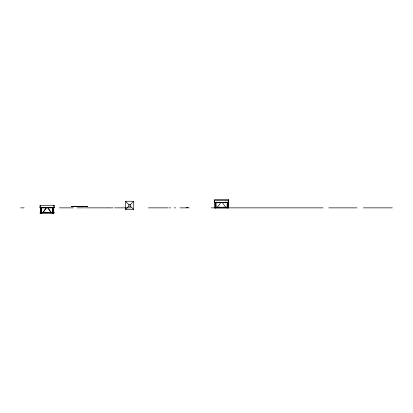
<?xml version="1.0" encoding="UTF-8"?>
<svg xmlns="http://www.w3.org/2000/svg" width="413" height="413" viewBox="0 0 413 413"><rect width="100%" height="100%" fill="white"/><g stroke="black" fill="none" stroke-linecap="round" stroke-linejoin="round"><path stroke-width="0.31" stroke-dasharray="2.06 1.55" d="M227.315 200.073L227.315 201.575M225.384 200.073L225.384 201.575"/><path stroke-width="0.62" d="M46.37 207.646L42.828 212.809L46.37 207.646L47.784 207.646L51.326 212.809L47.784 207.646M220.857 202.484L217.398 207.228M125.392 209.592L128.851 206.133L130.271 206.133L133.729 209.592L125.392 209.592L125.392 201.26L133.729 201.26L133.729 209.592M125.392 201.26L128.851 204.719L130.271 204.719L133.729 201.26M214.564 200.073L228.57 200.073M214.564 202.349L228.57 202.349M214.564 202.509L228.57 202.509M216.758 207.357L226.37 207.357M40.071 207.543L54.077 207.543M216.758 207.481L226.37 207.481M40.071 207.703L54.077 207.703M214.564 207.734L228.57 207.734M20.65 207.863L24.15 207.863M59.4 207.863L73.406 207.863M77.123 207.863L78.47 207.863M79.048 207.863L80.396 207.863M80.969 207.863L82.316 207.863M82.894 207.863L84.242 207.863M85.171 207.863L107.117 207.863M107.272 207.863L113.038 207.863M114.608 207.863L131.019 207.863M148.437 207.863L168.179 207.863M169.273 207.863L170.554 207.863M174.307 207.863L175.649 207.863M179.965 207.863L189.082 207.863M211.162 207.863L323.09 207.863M328.825 207.863L356.935 207.863M363.378 207.863L392.35 207.863M40.071 212.896L54.077 212.896M222.271 202.484L225.73 207.228M228.57 207.863L214.564 207.863M228.441 199.944L228.441 202.638M228.198 202.509L228.198 207.734M228.121 202.38L228.121 207.894M227.759 202.38L227.759 207.894M227.687 202.38L227.687 207.894M227.615 202.38L227.615 207.894M227.253 202.38L227.253 207.894M227.176 202.509L227.176 207.734M226.37 207.61L226.37 207.228L216.758 207.228L216.758 207.61M226.118 207.734L226.118 206.975L225.988 207.734M225.064 202.349L225.064 202.638M224.29 207.228L223.01 207.228M224.13 207.228L224.13 207.734M223.17 207.228L223.17 207.734M221.564 202.349L221.564 202.638M220.124 207.228L218.838 207.228M219.964 207.228L219.964 207.734M218.998 207.228L218.998 207.734M218.064 202.349L218.064 202.638M217.14 207.734L217.14 206.975L217.016 207.734M215.958 202.54L215.958 207.734M215.875 202.38L215.875 207.894M215.519 202.38L215.519 207.894M215.441 202.38L215.441 207.894M215.369 202.38L215.369 207.894M215.008 202.38L215.008 207.894M214.93 202.509L214.93 207.734M214.688 199.944L214.688 202.638M130.271 204.719L130.271 206.133M128.851 204.719L128.851 206.133M53.917 205.297L53.917 207.863M53.731 207.703L53.731 213.056M53.654 207.543L53.654 213.056M53.54 212.736L53.54 213.056M53.313 207.543L53.313 213.056M53.2 207.543L53.2 213.056M53.086 207.543L53.086 213.056M52.859 212.736L52.859 213.056M52.745 207.543L52.745 213.056M52.668 207.703L52.668 213.056M52.317 207.543L52.317 207.863M50.577 207.543L50.577 207.863M47.077 207.543L47.077 207.863M43.577 207.543L43.577 207.863M41.837 207.543L41.837 207.863M41.486 207.703L41.486 213.056M41.408 207.543L41.408 213.056M41.295 212.736L41.295 213.056M41.068 207.543L41.068 213.056M40.954 207.543L40.954 213.056M40.841 207.543L40.841 213.056M40.613 212.736L40.613 213.056M40.5 207.543L40.5 213.056M40.422 207.703L40.422 213.056M40.231 205.297L40.231 207.863M228.57 199.944L214.564 199.944L214.564 202.638L228.57 202.638L228.57 199.944M54.077 205.297L40.071 205.297L40.071 207.863L54.077 207.863L54.077 205.297M87.783 206.5L71.372 206.66L87.783 206.5M187.941 207.29L186.661 207.419L187.941 207.29M54.077 212.736L40.071 212.736L40.071 213.056L54.077 213.056L54.077 212.736"/></g></svg>
